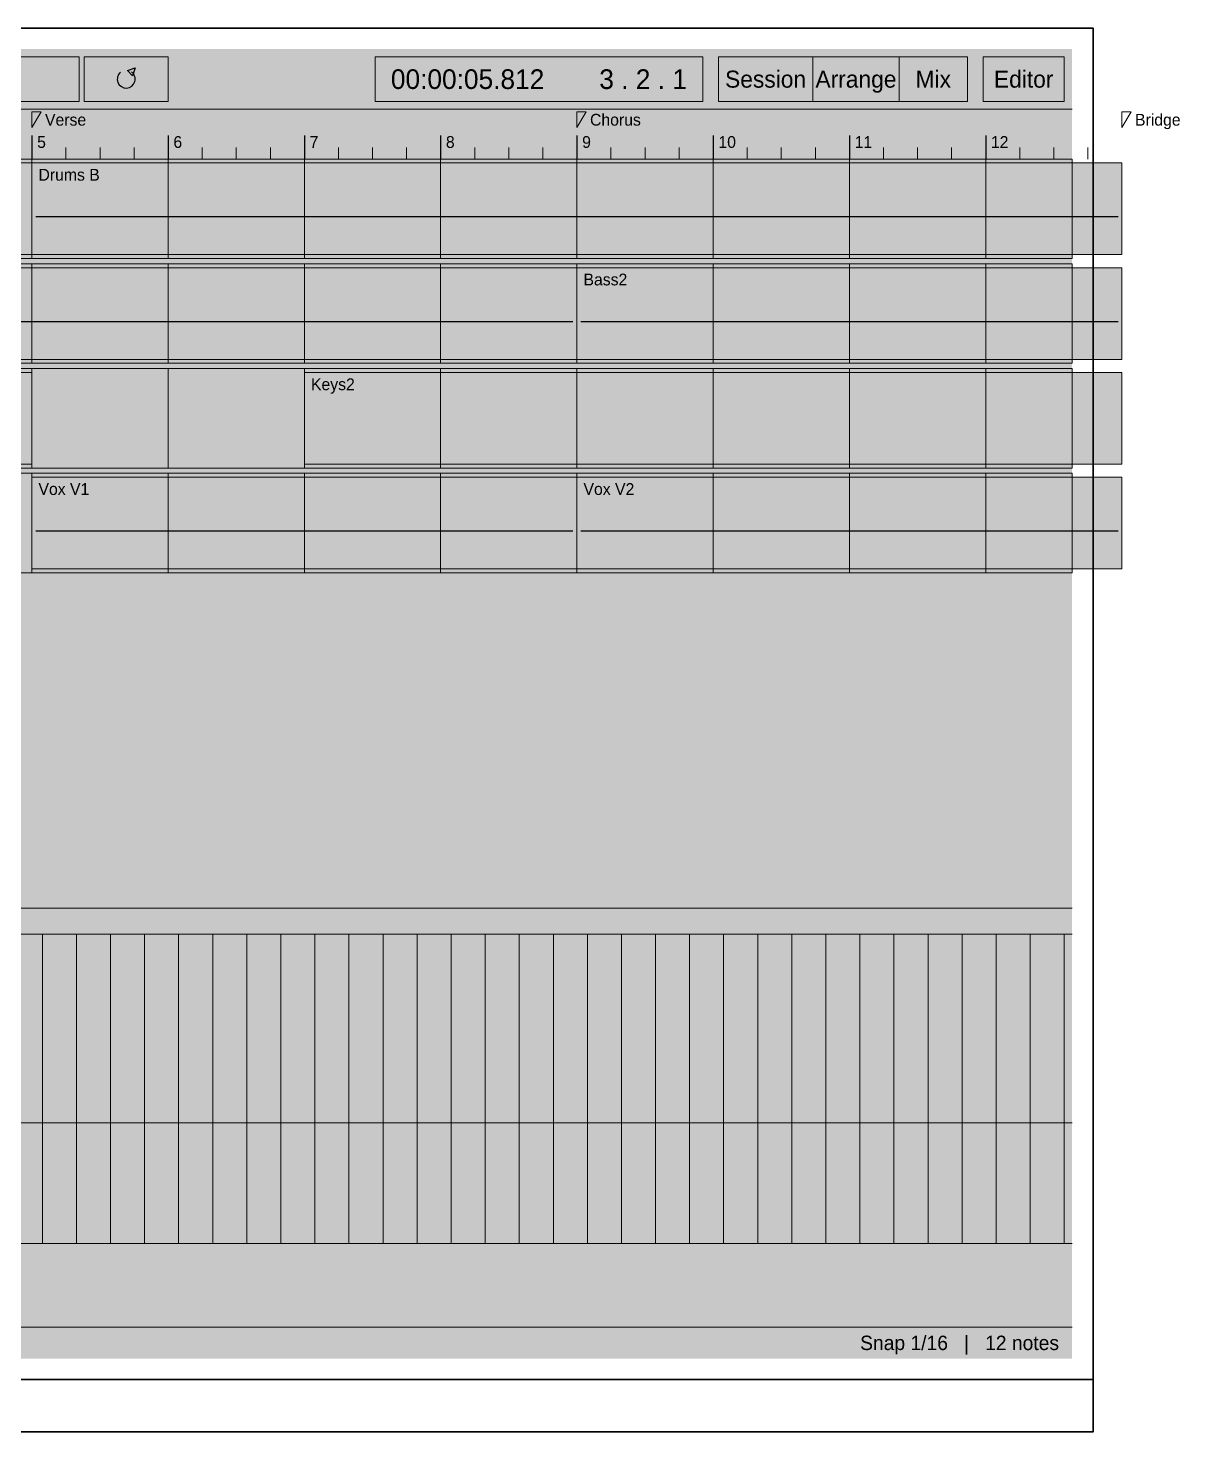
# Model space of a CAD drawing. Extents: x -16 to 1682, y -1056 to 16.
# Drawn here: x 803 to 1682, y -1056 to 16 of the extents above; entities that cross this region are included whole.
import ezdxf
from ezdxf.enums import TextEntityAlignment as Align

# ---------------------------------------------------------------- set-up
doc = ezdxf.new("R2010")
doc.units = 0
for name, color, linetype, lineweight, true_color in [('FORGE-SHEET', 7, 'Continuous', 35, 0x9aa2a8), ('UI-ACCENT', 7, 'Continuous', 18, 0xe0902f), ('UI-CLIP', 7, 'Continuous', 13, 0x2d3135), ('UI-GHOST', 7, 'Continuous', 9, 0x555c62), ('UI-HAIRLINE', 7, 'Continuous', 9, 0x34383c), ('UI-RECORD', 7, 'Continuous', 18, 0xe24b4a)]:
    doc.layers.add(name, color=color, linetype=linetype, lineweight=lineweight, true_color=true_color)
for name, color, linetype, true_color in [('UI-MIDI-NOTE', 7, 'Continuous', 0xe0902f), ('UI-PANEL-BG', 7, 'Continuous', 0x232629), ('UI-RAISED', 7, 'Continuous', 0x2d3135), ('UI-SHELL-BG', 7, 'Continuous', 0x1a1c1e), ('UI-TEXT', 7, 'Continuous', 0xd6d9dc), ('UI-TEXT-SEC', 7, 'Continuous', 0x8a9095), ('UI-WAVEFORM', 7, 'Continuous', 0x707b84)]:
    doc.layers.add(name, color=color, linetype=linetype, true_color=true_color)

msp = doc.modelspace()

# ---------------------------------------------------------------- hatches: boundary and pattern name
at = {"layer": 'UI-ACCENT'}
h = msp.add_hatch(color=256, dxfattribs=at)
h.dxf.hatch_style = 1
h.paths.add_polyline_path([(1402, -6), (1468, -6), (1468, -40), (1402, -40)])
h = msp.add_hatch(color=256, dxfattribs=at)
h.dxf.hatch_style = 1
h.paths.add_polyline_path([(1532, -6), (1594, -6), (1594, -40), (1532, -40)])
at = {"layer": 'UI-CLIP', "true_color": 0x222528}
h = msp.add_hatch(color=7, dxfattribs=at)
h.dxf.hatch_style = 1
h.paths.add_polyline_path([(390, -84), (1600, -84), (1600, -160), (390, -160)])
at = {"layer": 'UI-CLIP', "true_color": 0x79482c}
h = msp.add_hatch(color=7, dxfattribs=at)
h.dxf.hatch_style = 1
h.paths.add_polyline_path([(390, -87), (806, -87), (806, -157), (390, -157)])
h = msp.add_hatch(color=7, dxfattribs=at)
h.dxf.hatch_style = 1
h.paths.add_polyline_path([(806, -87), (1638, -87), (1638, -157), (806, -157)])
at = {"layer": 'UI-CLIP', "true_color": 0x222528}
h = msp.add_hatch(color=7, dxfattribs=at)
h.dxf.hatch_style = 1
h.paths.add_polyline_path([(390, -164), (1600, -164), (1600, -240), (390, -240)])
at = {"layer": 'UI-CLIP', "true_color": 0x366067}
h = msp.add_hatch(color=7, dxfattribs=at)
h.dxf.hatch_style = 1
h.paths.add_polyline_path([(598, -167), (1222, -167), (1222, -237), (598, -237)])
h = msp.add_hatch(color=7, dxfattribs=at)
h.dxf.hatch_style = 1
h.paths.add_polyline_path([(1222, -167), (1638, -167), (1638, -237), (1222, -237)])
at = {"layer": 'UI-CLIP', "true_color": 0x222528}
h = msp.add_hatch(color=7, dxfattribs=at)
h.dxf.hatch_style = 1
h.paths.add_polyline_path([(390, -244), (1600, -244), (1600, -320), (390, -320)])
at = {"layer": 'UI-CLIP', "true_color": 0x6d624c}
h = msp.add_hatch(color=7, dxfattribs=at)
h.dxf.hatch_style = 1
h.paths.add_polyline_path([(390, -247), (806, -247), (806, -317), (390, -317)])
h = msp.add_hatch(color=7, dxfattribs=at)
h.dxf.hatch_style = 1
h.paths.add_polyline_path([(1014, -247), (1638, -247), (1638, -317), (1014, -317)])
at = {"layer": 'UI-CLIP', "true_color": 0x222528}
h = msp.add_hatch(color=7, dxfattribs=at)
h.dxf.hatch_style = 1
h.paths.add_polyline_path([(390, -324), (1600, -324), (1600, -400), (390, -400)])
at = {"layer": 'UI-CLIP', "true_color": 0x48683a}
h = msp.add_hatch(color=7, dxfattribs=at)
h.dxf.hatch_style = 1
h.paths.add_polyline_path([(806, -327), (1222, -327), (1222, -397), (806, -397)])
h = msp.add_hatch(color=7, dxfattribs=at)
h.dxf.hatch_style = 1
h.paths.add_polyline_path([(1222, -327), (1638, -327), (1638, -397), (1222, -397)])
at = {"layer": 'UI-MIDI-NOTE', "true_color": 0xeac68a}
h = msp.add_hatch(color=7, dxfattribs=at)
h.dxf.hatch_style = 1
h.paths.add_polyline_path([(1466.5, -265), (1505.8, -265), (1505.8, -270.9), (1466.5, -270.9)])
h = msp.add_hatch(color=7, dxfattribs=at)
h.dxf.hatch_style = 1
h.paths.add_polyline_path([(1494.5, -265), (1522.6, -265), (1522.6, -270.9), (1494.5, -270.9)])
h = msp.add_hatch(color=7, dxfattribs=at)
h.dxf.hatch_style = 1
h.paths.add_polyline_path([(1017, -278.7), (1033.9, -278.7), (1033.9, -284.6), (1017, -284.6)])
h = msp.add_hatch(color=7, dxfattribs=at)
h.dxf.hatch_style = 1
h.paths.add_polyline_path([(1073.2, -271.9), (1101.3, -271.9), (1101.3, -277.7), (1073.2, -277.7)])
h = msp.add_hatch(color=7, dxfattribs=at)
h.dxf.hatch_style = 1
h.paths.add_polyline_path([(1101.3, -271.9), (1140.6, -271.9), (1140.6, -277.7), (1101.3, -277.7)])
h = msp.add_hatch(color=7, dxfattribs=at)
h.dxf.hatch_style = 1
h.paths.add_polyline_path([(1241.7, -271.9), (1258.6, -271.9), (1258.6, -277.7), (1241.7, -277.7)])
h = msp.add_hatch(color=7, dxfattribs=at)
h.dxf.hatch_style = 1
h.paths.add_polyline_path([(1522.6, -278.7), (1562, -278.7), (1562, -284.6), (1522.6, -284.6)])
h = msp.add_hatch(color=7, dxfattribs=at)
h.dxf.hatch_style = 1
h.paths.add_polyline_path([(1045.1, -285.6), (1084.4, -285.6), (1084.4, -291.4), (1045.1, -291.4)])
h = msp.add_hatch(color=7, dxfattribs=at)
h.dxf.hatch_style = 1
h.paths.add_polyline_path([(1157.5, -285.6), (1196.8, -285.6), (1196.8, -291.4), (1157.5, -291.4)])
h = msp.add_hatch(color=7, dxfattribs=at)
h.dxf.hatch_style = 1
h.paths.add_polyline_path([(1550.7, -285.6), (1567.6, -285.6), (1567.6, -291.4), (1550.7, -291.4)])
h = msp.add_hatch(color=7, dxfattribs=at)
h.dxf.hatch_style = 1
h.paths.add_polyline_path([(1129.4, -292.4), (1168.7, -292.4), (1168.7, -298.3), (1129.4, -298.3)])
h = msp.add_hatch(color=7, dxfattribs=at)
h.dxf.hatch_style = 1
h.paths.add_polyline_path([(1213.6, -299.3), (1241.7, -299.3), (1241.7, -305.1), (1213.6, -305.1)])
h = msp.add_hatch(color=7, dxfattribs=at)
h.dxf.hatch_style = 1
h.paths.add_polyline_path([(1269.8, -292.4), (1309.1, -292.4), (1309.1, -298.3), (1269.8, -298.3)])
h = msp.add_hatch(color=7, dxfattribs=at)
h.dxf.hatch_style = 1
h.paths.add_polyline_path([(1354.1, -299.3), (1382.2, -299.3), (1382.2, -305.1), (1354.1, -305.1)])
h = msp.add_hatch(color=7, dxfattribs=at)
h.dxf.hatch_style = 1
h.paths.add_polyline_path([(1382.2, -299.3), (1399, -299.3), (1399, -305.1), (1382.2, -305.1)])
h = msp.add_hatch(color=7, dxfattribs=at)
h.dxf.hatch_style = 1
h.paths.add_polyline_path([(1410.3, -299.3), (1427.1, -299.3), (1427.1, -305.1), (1410.3, -305.1)])
h = msp.add_hatch(color=7, dxfattribs=at)
h.dxf.hatch_style = 1
h.paths.add_polyline_path([(1438.4, -292.4), (1477.7, -292.4), (1477.7, -298.3), (1438.4, -298.3)])
h = msp.add_hatch(color=7, dxfattribs=at)
h.dxf.hatch_style = 1
h.paths.add_polyline_path([(1578.8, -292.4), (1606.9, -292.4), (1606.9, -298.3), (1578.8, -298.3)])
h = msp.add_hatch(color=7, dxfattribs=at)
h.dxf.hatch_style = 1
h.paths.add_polyline_path([(1606.9, -299.3), (1623.8, -299.3), (1623.8, -305.1), (1606.9, -305.1)])
h = msp.add_hatch(color=7, dxfattribs=at)
h.dxf.hatch_style = 1
h.paths.add_polyline_path([(1185.5, -306.1), (1202.4, -306.1), (1202.4, -312), (1185.5, -312)])
h = msp.add_hatch(color=7, dxfattribs=at)
h.dxf.hatch_style = 1
h.paths.add_polyline_path([(1297.9, -306.1), (1314.8, -306.1), (1314.8, -312), (1297.9, -312)])
h = msp.add_hatch(color=7, dxfattribs=at)
h.dxf.hatch_style = 1
h.paths.add_polyline_path([(1326, -306.1), (1354.1, -306.1), (1354.1, -312), (1326, -312)])
at = {"layer": 'UI-PANEL-BG'}
h = msp.add_hatch(color=256, dxfattribs=at)
h.dxf.hatch_style = 1
h.paths.add_polyline_path([(0, 0), (1600, 0), (1600, -46), (0, -46)])
h = msp.add_hatch(color=256, dxfattribs=at)
h.dxf.hatch_style = 1
h.paths.add_polyline_path([(240, -46), (1600, -46), (1600, -62), (240, -62)])
h = msp.add_hatch(color=256, dxfattribs=at)
h.dxf.hatch_style = 1
h.paths.add_polyline_path([(240, -62), (1600, -62), (1600, -84), (240, -84)])
h = msp.add_hatch(color=256, dxfattribs=at)
h.dxf.hatch_style = 1
h.paths.add_polyline_path([(240, -656), (1600, -656), (1600, -676), (240, -676)])
h = msp.add_hatch(color=256, dxfattribs=at)
h.dxf.hatch_style = 1
h.paths.add_polyline_path([(240, -676), (1600, -676), (1600, -976), (240, -976)])
h = msp.add_hatch(color=256, dxfattribs=at)
h.dxf.hatch_style = 1
h.paths.add_polyline_path([(240, -912), (1600, -912), (1600, -976), (240, -976)])
h = msp.add_hatch(color=256, dxfattribs=at)
h.dxf.hatch_style = 1
h.paths.add_polyline_path([(0, -976), (1600, -976), (1600, -1000), (0, -1000)])
at = {"layer": 'UI-RAISED'}
h = msp.add_hatch(color=256, dxfattribs=at)
h.dxf.hatch_style = 1
h.paths.add_polyline_path([(778, -6), (842, -6), (842, -40), (778, -40)])
h = msp.add_hatch(color=256, dxfattribs=at)
h.dxf.hatch_style = 1
h.paths.add_polyline_path([(846, -6), (910, -6), (910, -40), (846, -40)])
h = msp.add_hatch(color=256, dxfattribs=at)
h.dxf.hatch_style = 1
h.paths.add_polyline_path([(1068, -6), (1318, -6), (1318, -40), (1068, -40)])
h = msp.add_hatch(color=256, dxfattribs=at)
h.dxf.hatch_style = 1
h.paths.add_polyline_path([(1330, -6), (1402, -6), (1402, -40), (1330, -40)])
h = msp.add_hatch(color=256, dxfattribs=at)
h.dxf.hatch_style = 1
h.paths.add_polyline_path([(1468, -6), (1520, -6), (1520, -40), (1468, -40)])
h = msp.add_hatch(color=256, dxfattribs=at)
h.dxf.hatch_style = 1
h.paths.add_polyline_path([(268, -700), (1600, -700), (1600, -712), (268, -712)])
h = msp.add_hatch(color=256, dxfattribs=at)
h.dxf.hatch_style = 1
h.paths.add_polyline_path([(268, -724), (1600, -724), (1600, -736), (268, -736)])
h = msp.add_hatch(color=256, dxfattribs=at)
h.dxf.hatch_style = 1
h.paths.add_polyline_path([(268, -748), (1600, -748), (1600, -760), (268, -760)])
h = msp.add_hatch(color=256, dxfattribs=at)
h.dxf.hatch_style = 1
h.paths.add_polyline_path([(268, -784), (1600, -784), (1600, -796), (268, -796)])
h = msp.add_hatch(color=256, dxfattribs=at)
h.dxf.hatch_style = 1
h.paths.add_polyline_path([(268, -808), (1600, -808), (1600, -820), (268, -820)])
h = msp.add_hatch(color=256, dxfattribs=at)
h.dxf.hatch_style = 1
h.paths.add_polyline_path([(268, -844), (1600, -844), (1600, -856), (268, -856)])
h = msp.add_hatch(color=256, dxfattribs=at)
h.dxf.hatch_style = 1
h.paths.add_polyline_path([(268, -868), (1600, -868), (1600, -880), (268, -880)])
h = msp.add_hatch(color=256, dxfattribs=at)
h.dxf.hatch_style = 1
h.paths.add_polyline_path([(268, -892), (1600, -892), (1600, -904), (268, -904)])
at = {"layer": 'UI-RECORD'}
h = msp.add_hatch(color=256, dxfattribs=at)
h.dxf.hatch_style = 1
edge = h.paths.add_edge_path()
edge.add_arc((810, -23), 6.82, 0, 360)
at = {"layer": 'UI-SHELL-BG'}
h = msp.add_hatch(color=256, dxfattribs=at)
h.dxf.hatch_style = 1
h.paths.add_polyline_path([(240, -46), (1600, -46), (1600, -676), (240, -676)])
at = {"layer": 'UI-WAVEFORM'}
h = msp.add_hatch(color=256, dxfattribs=at)
h.dxf.hatch_style = 1
h.paths.add_polyline_path([(809, -121.6), (812, -117), (815, -116), (818, -114.8), (821, -113.9), (824, -113.3), (827, -113.8), (830, -114), (833, -115.2), (836, -115.1), (839, -115.2), (842, -114.5), (845, -114.8), (848, -114.7), (851.1, -115.4), (854.1, -116.2), (857.1, -115.7), (860.1, -115.6), (863.1, -116.3), (866.1, -117.1), (869.1, -117.1), (872.1, -117.3), (875.1, -117.2), (878.1, -117.4), (881.1, -117.8), (884.1, -118), (887.1, -118.5), (890.1, -119.1), (893.1, -119.5), (896.1, -119.2), (899.1, -119.3), (902.1, -119.8), (905.1, -119.8), (908.1, -120.2), (911.1, -120.7), (914.1, -120.8), (917.1, -121.1), (920.1, -121.3), (923.1, -121.6), (926.1, -121.9), (929.1, -122), (932.1, -121.8), (935.2, -121.5), (938.2, -121.4), (941.2, -121.1), (944.2, -120.8), (947.2, -120.7), (950.2, -120.2), (953.2, -119.8), (956.2, -120), (959.2, -119.6), (962.2, -119.4), (965.2, -119.3), (968.2, -118.8), (971.2, -118), (974.2, -117.9), (977.2, -118.3), (980.2, -117.9), (983.2, -117.2), (986.2, -116.5), (989.2, -116.3), (992.2, -117), (995.2, -115.9), (998.2, -115.8), (1001.2, -116.5), (1004.2, -116.6), (1007.2, -116.7), (1010.2, -115.6), (1013.2, -115.9), (1016.3, -114.7), (1019.3, -115.4), (1022.3, -114.8), (1025.3, -114.6), (1028.3, -115.2), (1031.3, -115.5), (1034.3, -113.7), (1037.3, -112.5), (1040.3, -113.7), (1043.3, -112.9), (1046.3, -111.8), (1049.3, -111.3), (1052.3, -111.1), (1055.3, -112.2), (1058.3, -111.8), (1061.3, -112), (1064.3, -111), (1067.3, -111), (1070.3, -110.6), (1073.3, -110.3), (1076.3, -111.3), (1079.3, -110.9), (1082.3, -112.4), (1085.3, -112.7), (1088.3, -110.9), (1091.3, -111.4), (1094.3, -110.9), (1097.3, -110.9), (1100.4, -111.7), (1103.4, -111.3), (1106.4, -110.1), (1109.4, -111.1), (1112.4, -111.6), (1115.4, -112.3), (1118.4, -112.6), (1121.4, -111), (1124.4, -110.6), (1127.4, -109.7), (1130.4, -110), (1133.4, -109.4), (1136.4, -111.2), (1139.4, -112.2), (1142.4, -112.6), (1145.4, -112.4), (1148.4, -110.7), (1151.4, -112), (1154.4, -112), (1157.4, -113.1), (1160.4, -113.8), (1163.4, -112.8), (1166.4, -112.3), (1169.4, -112.3), (1172.4, -111.4), (1175.4, -111.1), (1178.4, -110.9), (1181.5, -111.7), (1184.5, -112.9), (1187.5, -113.9), (1190.5, -113.1), (1193.5, -114.1), (1196.5, -114.9), (1199.5, -114), (1202.5, -114.8), (1205.5, -114.3), (1208.5, -115), (1211.5, -115), (1214.5, -115.8), (1217.5, -115.7), (1220.5, -115.8), (1223.5, -116.1), (1226.5, -116.5), (1229.5, -116.1), (1232.5, -115.9), (1235.5, -116.6), (1238.5, -117.3), (1241.5, -117.4), (1244.5, -117), (1247.5, -117.5), (1250.5, -117.4), (1253.5, -118.1), (1256.5, -117.9), (1259.5, -118.5), (1262.5, -118.8), (1265.6, -118.7), (1268.6, -119), (1271.6, -119.1), (1274.6, -119.6), (1277.6, -119.7), (1280.6, -120.1), (1283.6, -120.3), (1286.6, -120.6), (1289.6, -120.7), (1292.6, -121), (1295.6, -121.3), (1298.6, -121.6), (1301.6, -121.9), (1304.6, -121.9), (1307.6, -121.8), (1310.6, -121.6), (1313.6, -121.5), (1316.6, -121), (1319.6, -120.8), (1322.6, -120.4), (1325.6, -120.2), (1328.6, -120.3), (1331.6, -120.2), (1334.6, -119.4), (1337.6, -119), (1340.6, -118.5), (1343.6, -118.1), (1346.7, -118.4), (1349.7, -117.7), (1352.7, -117.6), (1355.7, -117.2), (1358.7, -117.2), (1361.7, -117.4), (1364.7, -117.1), (1367.7, -116.8), (1370.7, -116.8), (1373.7, -116.7), (1376.7, -116.3), (1379.7, -116.3), (1382.7, -116.5), (1385.7, -115.2), (1388.7, -115.3), (1391.7, -115.3), (1394.7, -114.3), (1397.7, -113.9), (1400.7, -114.1), (1403.7, -114.4), (1406.7, -113.5), (1409.7, -114.1), (1412.7, -113.8), (1415.7, -113.8), (1418.7, -112.3), (1421.7, -113.2), (1424.7, -112.8), (1427.7, -112.7), (1430.8, -113.7), (1433.8, -113.8), (1436.8, -112.1), (1439.8, -111.4), (1442.8, -112.4), (1445.8, -113), (1448.8, -111.3), (1451.8, -111.3), (1454.8, -110.9), (1457.8, -110.2), (1460.8, -111.5), (1463.8, -111.5), (1466.8, -110.3), (1469.8, -111.7), (1472.8, -112.2), (1475.8, -110.7), (1478.8, -110), (1481.8, -110.6), (1484.8, -111.9), (1487.8, -110.6), (1490.8, -111.5), (1493.8, -110.6), (1496.8, -111.6), (1499.8, -112.4), (1502.8, -111.3), (1505.8, -111.6), (1508.8, -111.8), (1511.9, -111.8), (1514.9, -111.7), (1517.9, -111.7), (1520.9, -111.2), (1523.9, -112.5), (1526.9, -111.7), (1529.9, -111.8), (1532.9, -111), (1535.9, -112.1), (1538.9, -111.7), (1541.9, -112.7), (1544.9, -112), (1547.9, -111.8), (1550.9, -112.1), (1553.9, -112.5), (1556.9, -111.7), (1559.9, -112.7), (1562.9, -113.9), (1565.9, -114), (1568.9, -114.8), (1571.9, -113.4), (1574.9, -113), (1577.9, -114.2), (1580.9, -114), (1583.9, -114.8), (1586.9, -114.1), (1589.9, -114.6), (1592.9, -115.6), (1596, -115.2), (1599, -116.1), (1602, -115.3), (1605, -114.9), (1608, -115.4), (1611, -116.3), (1614, -116.1), (1617, -117.1), (1620, -117.6), (1623, -117.8), (1626, -118.2), (1629, -117.6), (1632, -117.7), (1635, -117.8), (1635, -138.2), (1632, -138.3), (1629, -138.4), (1626, -137.8), (1623, -138.2), (1620, -138.4), (1617, -138.9), (1614, -139.9), (1611, -139.7), (1608, -140.6), (1605, -141.1), (1602, -140.7), (1599, -139.9), (1596, -140.8), (1592.9, -140.4), (1589.9, -141.4), (1586.9, -141.9), (1583.9, -141.2), (1580.9, -142), (1577.9, -141.8), (1574.9, -143), (1571.9, -142.6), (1568.9, -141.2), (1565.9, -142), (1562.9, -142.1), (1559.9, -143.3), (1556.9, -144.3), (1553.9, -143.5), (1550.9, -143.9), (1547.9, -144.2), (1544.9, -144), (1541.9, -143.3), (1538.9, -144.3), (1535.9, -143.9), (1532.9, -145), (1529.9, -144.2), (1526.9, -144.3), (1523.9, -143.5), (1520.9, -144.8), (1517.9, -144.3), (1514.9, -144.3), (1511.9, -144.2), (1508.8, -144.2), (1505.8, -144.4), (1502.8, -144.7), (1499.8, -143.6), (1496.8, -144.4), (1493.8, -145.4), (1490.8, -144.5), (1487.8, -145.4), (1484.8, -144.1), (1481.8, -145.4), (1478.8, -146), (1475.8, -145.3), (1472.8, -143.8), (1469.8, -144.3), (1466.8, -145.7), (1463.8, -144.5), (1460.8, -144.5), (1457.8, -145.8), (1454.8, -145.1), (1451.8, -144.7), (1448.8, -144.7), (1445.8, -143), (1442.8, -143.6), (1439.8, -144.6), (1436.8, -143.9), (1433.8, -142.2), (1430.8, -142.3), (1427.7, -143.3), (1424.7, -143.2), (1421.7, -142.8), (1418.7, -143.7), (1415.7, -142.2), (1412.7, -142.2), (1409.7, -141.9), (1406.7, -142.5), (1403.7, -141.6), (1400.7, -141.9), (1397.7, -142.1), (1394.7, -141.7), (1391.7, -140.7), (1388.7, -140.7), (1385.7, -140.8), (1382.7, -139.5), (1379.7, -139.7), (1376.7, -139.7), (1373.7, -139.3), (1370.7, -139.2), (1367.7, -139.2), (1364.7, -138.9), (1361.7, -138.6), (1358.7, -138.8), (1355.7, -138.8), (1352.7, -138.4), (1349.7, -138.3), (1346.7, -137.6), (1343.6, -137.9), (1340.6, -137.5), (1337.6, -137), (1334.6, -136.6), (1331.6, -135.8), (1328.6, -135.7), (1325.6, -135.8), (1322.6, -135.6), (1319.6, -135.2), (1316.6, -135), (1313.6, -134.5), (1310.6, -134.4), (1307.6, -134.2), (1304.6, -134.1), (1301.6, -134.1), (1298.6, -134.4), (1295.6, -134.7), (1292.6, -135), (1289.6, -135.3), (1286.6, -135.4), (1283.6, -135.7), (1280.6, -135.9), (1277.6, -136.3), (1274.6, -136.4), (1271.6, -136.9), (1268.6, -137), (1265.6, -137.3), (1262.5, -137.2), (1259.5, -137.5), (1256.5, -138.1), (1253.5, -137.9), (1250.5, -138.6), (1247.5, -138.5), (1244.5, -139), (1241.5, -138.6), (1238.5, -138.7), (1235.5, -139.4), (1232.5, -140.1), (1229.5, -139.9), (1226.5, -139.5), (1223.5, -139.9), (1220.5, -140.2), (1217.5, -140.3), (1214.5, -140.2), (1211.5, -141), (1208.5, -141), (1205.5, -141.7), (1202.5, -141.2), (1199.5, -142), (1196.5, -141.1), (1193.5, -141.9), (1190.5, -142.9), (1187.5, -142.1), (1184.5, -143.1), (1181.5, -144.3), (1178.4, -145.1), (1175.4, -144.9), (1172.4, -144.6), (1169.4, -143.7), (1166.4, -143.7), (1163.4, -143.2), (1160.4, -142.2), (1157.4, -142.9), (1154.4, -144), (1151.4, -144), (1148.4, -145.3), (1145.4, -143.6), (1142.4, -143.4), (1139.4, -143.8), (1136.4, -144.8), (1133.4, -146.6), (1130.4, -146), (1127.4, -146.3), (1124.4, -145.4), (1121.4, -145), (1118.4, -143.4), (1115.4, -143.7), (1112.4, -144.4), (1109.4, -144.9), (1106.4, -145.9), (1103.4, -144.7), (1100.4, -144.3), (1097.3, -145.1), (1094.3, -145.1), (1091.3, -144.6), (1088.3, -145.1), (1085.3, -143.3), (1082.3, -143.6), (1079.3, -145.1), (1076.3, -144.7), (1073.3, -145.7), (1070.3, -145.4), (1067.3, -145), (1064.3, -145), (1061.3, -144), (1058.3, -144.2), (1055.3, -143.8), (1052.3, -144.9), (1049.3, -144.7), (1046.3, -144.2), (1043.3, -143.1), (1040.3, -142.3), (1037.3, -143.5), (1034.3, -142.3), (1031.3, -140.5), (1028.3, -140.8), (1025.3, -141.4), (1022.3, -141.2), (1019.3, -140.6), (1016.3, -141.3), (1013.2, -140.1), (1010.2, -140.4), (1007.2, -139.3), (1004.2, -139.4), (1001.2, -139.5), (998.2, -140.2), (995.2, -140.1), (992.2, -139), (989.2, -139.7), (986.2, -139.5), (983.2, -138.8), (980.2, -138.1), (977.2, -137.7), (974.2, -138.1), (971.2, -138), (968.2, -137.2), (965.2, -136.7), (962.2, -136.6), (959.2, -136.4), (956.2, -136), (953.2, -136.2), (950.2, -135.8), (947.2, -135.3), (944.2, -135.2), (941.2, -134.9), (938.2, -134.6), (935.2, -134.5), (932.1, -134.2), (929.1, -134), (926.1, -134.1), (923.1, -134.4), (920.1, -134.7), (917.1, -134.9), (914.1, -135.2), (911.1, -135.3), (908.1, -135.8), (905.1, -136.2), (902.1, -136.2), (899.1, -136.7), (896.1, -136.8), (893.1, -136.5), (890.1, -136.9), (887.1, -137.5), (884.1, -138), (881.1, -138.2), (878.1, -138.6), (875.1, -138.8), (872.1, -138.7), (869.1, -138.9), (866.1, -138.9), (863.1, -139.7), (860.1, -140.4), (857.1, -140.3), (854.1, -139.8), (851.1, -140.6), (848, -141.3), (845, -141.2), (842, -141.5), (839, -140.8), (836, -140.9), (833, -140.8), (830, -142), (827, -142.2), (824, -142.7), (821, -142.1), (818, -141.2), (815, -140), (812, -139), (809, -134.4)])
h = msp.add_hatch(color=256, dxfattribs=at)
h.dxf.hatch_style = 1
h.paths.add_polyline_path([(601, -199.5), (604, -195.1), (607, -192.3), (610, -193), (613, -193.7), (616, -192.2), (619, -192.8), (622, -193.1), (625, -192.3), (628, -193.4), (631, -192.5), (634, -193), (637, -194.3), (640, -193.3), (643, -193.7), (646, -194.9), (649, -194.2), (652, -194.2), (655, -194.4), (658, -194.8), (661, -194.6), (664, -196.2), (667, -195.7), (670, -196.1), (673, -197), (676, -197.2), (679, -197.7), (682, -197.8), (685, -198.1), (688, -198.5), (691, -199.2), (694, -199.5), (697, -199.9), (700, -200), (703, -200.2), (706, -200.6), (709, -201.1), (712, -201.5), (715, -201.9), (718, -201.9), (721, -201.6), (724, -201.5), (727, -200.9), (730, -200.9), (733, -200.3), (736, -200.1), (739, -199.6), (742, -199.4), (745, -199.2), (748, -198.8), (751, -198), (754, -198), (757, -197.8), (760, -197), (763, -197.2), (766, -197), (769, -196.4), (772, -196), (775, -196.3), (778, -195.2), (781, -195), (784, -195.6), (787, -195.3), (790, -195.6), (793, -195), (796, -195.1), (799, -194.8), (802, -193.8), (805, -192.9), (808, -193.3), (811, -193), (814, -192.7), (817, -192.2), (820, -191.1), (823, -192.2), (826, -191.3), (829, -191.4), (832, -190.4), (835, -190.5), (838, -192.3), (841, -193), (844, -191.3), (847, -191.9), (850, -191.2), (853, -192.3), (856, -191.6), (859, -191.7), (862, -191.6), (865, -192.8), (868, -191), (871, -190.2), (874, -190.2), (877, -190.5), (880, -191.8), (883, -192.6), (886, -191.3), (889, -192.1), (892, -192.4), (895, -191.4), (898, -192.3), (901, -191.3), (904, -192.8), (907, -192.1), (910, -193.1), (913, -194.1), (916, -193.9), (919, -193.2), (922, -194.5), (925, -194.3), (928, -193.8), (931, -195.2), (934, -195.2), (937, -195.7), (940, -195.8), (943, -195.4), (946, -196), (949, -196.6), (952, -197.2), (955, -196.9), (958, -197.7), (961, -197.7), (964, -197.6), (967, -198), (970, -198.2), (973, -199.1), (976, -199.4), (979, -199.7), (982, -200.3), (985, -200.6), (988, -201), (991, -201.4), (994, -201.7), (997, -201.9), (1000, -201.8), (1003, -201.6), (1006, -201.3), (1009, -200.9), (1012, -200.8), (1015, -200.1), (1018, -199.5), (1021, -199.3), (1024, -199), (1027, -198.4), (1030, -198.2), (1033, -198.3), (1036, -197.4), (1039, -197.6), (1042, -197.1), (1045, -196.7), (1048, -196.1), (1051, -196.2), (1054, -195.6), (1057, -196), (1060, -195.1), (1063, -195.6), (1066, -195.3), (1069, -194.7), (1072, -193.9), (1075, -192.9), (1078, -192.2), (1081, -192.8), (1084, -193.9), (1087, -193.2), (1090, -192.7), (1093, -192), (1096, -193.3), (1099, -192), (1102, -192.9), (1105, -191.6), (1108, -190.4), (1111, -190.9), (1114, -191.4), (1117, -191), (1120, -192.2), (1123, -191.3), (1126, -190.3), (1129, -189.6), (1132, -189.9), (1135, -189.9), (1138, -189.3), (1141, -190.6), (1144, -191.4), (1147, -190), (1150, -191.9), (1153, -192), (1156, -191.1), (1159, -190.2), (1162, -190.1), (1165, -191.8), (1168, -191.1), (1171, -192.3), (1174, -192.1), (1177, -192), (1180, -191.1), (1183, -192.5), (1186, -193.1), (1189, -193.5), (1192, -193.9), (1195, -194.4), (1198, -194.3), (1201, -194.6), (1204, -194.9), (1207, -194), (1210, -195.1), (1213, -195.1), (1216, -196), (1219, -196.6), (1219, -219.4), (1216, -220), (1213, -220.9), (1210, -220.9), (1207, -222), (1204, -221.1), (1201, -221.4), (1198, -221.7), (1195, -221.6), (1192, -222.1), (1189, -222.5), (1186, -222.9), (1183, -223.5), (1180, -224.9), (1177, -224), (1174, -223.9), (1171, -223.7), (1168, -224.9), (1165, -224.2), (1162, -225.9), (1159, -225.8), (1156, -224.9), (1153, -224), (1150, -224.1), (1147, -226), (1144, -224.6), (1141, -225.4), (1138, -226.7), (1135, -226.1), (1132, -226.1), (1129, -226.4), (1126, -225.7), (1123, -224.7), (1120, -223.8), (1117, -225), (1114, -224.6), (1111, -225.1), (1108, -225.6), (1105, -224.4), (1102, -223.1), (1099, -224), (1096, -222.7), (1093, -224), (1090, -223.3), (1087, -222.8), (1084, -222.1), (1081, -223.2), (1078, -223.8), (1075, -223.1), (1072, -222.1), (1069, -221.3), (1066, -220.7), (1063, -220.4), (1060, -220.9), (1057, -220), (1054, -220.4), (1051, -219.8), (1048, -219.9), (1045, -219.3), (1042, -218.9), (1039, -218.4), (1036, -218.6), (1033, -217.7), (1030, -217.8), (1027, -217.6), (1024, -217), (1021, -216.7), (1018, -216.5), (1015, -215.9), (1012, -215.2), (1009, -215.1), (1006, -214.7), (1003, -214.4), (1000, -214.2), (997, -214.1), (994, -214.3), (991, -214.6), (988, -215), (985, -215.4), (982, -215.7), (979, -216.3), (976, -216.6), (973, -216.9), (970, -217.8), (967, -218), (964, -218.4), (961, -218.3), (958, -218.3), (955, -219.1), (952, -218.8), (949, -219.4), (946, -220), (943, -220.6), (940, -220.2), (937, -220.3), (934, -220.8), (931, -220.8), (928, -222.2), (925, -221.7), (922, -221.5), (919, -222.8), (916, -222.1), (913, -221.9), (910, -222.9), (907, -223.9), (904, -223.2), (901, -224.7), (898, -223.7), (895, -224.6), (892, -223.6), (889, -223.9), (886, -224.7), (883, -223.4), (880, -224.2), (877, -225.5), (874, -225.8), (871, -225.8), (868, -225), (865, -223.2), (862, -224.4), (859, -224.3), (856, -224.4), (853, -223.7), (850, -224.8), (847, -224.1), (844, -224.7), (841, -223), (838, -223.7), (835, -225.5), (832, -225.6), (829, -224.6), (826, -224.7), (823, -223.8), (820, -224.9), (817, -223.8), (814, -223.3), (811, -223), (808, -222.7), (805, -223.1), (802, -222.2), (799, -221.2), (796, -220.9), (793, -221), (790, -220.4), (787, -220.7), (784, -220.4), (781, -221), (778, -220.8), (775, -219.7), (772, -220), (769, -219.6), (766, -219), (763, -218.8), (760, -219), (757, -218.2), (754, -218), (751, -218), (748, -217.2), (745, -216.8), (742, -216.6), (739, -216.4), (736, -215.9), (733, -215.7), (730, -215.1), (727, -215.1), (724, -214.5), (721, -214.4), (718, -214.1), (715, -214.1), (712, -214.5), (709, -214.9), (706, -215.4), (703, -215.8), (700, -216), (697, -216.1), (694, -216.5), (691, -216.8), (688, -217.5), (685, -217.9), (682, -218.2), (679, -218.3), (676, -218.8), (673, -219), (670, -219.9), (667, -220.3), (664, -219.8), (661, -221.4), (658, -221.2), (655, -221.6), (652, -221.8), (649, -221.8), (646, -221.1), (643, -222.3), (640, -222.7), (637, -221.7), (634, -223), (631, -223.5), (628, -222.6), (625, -223.7), (622, -222.9), (619, -223.2), (616, -223.8), (613, -222.3), (610, -223), (607, -223.7), (604, -220.9), (601, -216.5)])
h = msp.add_hatch(color=256, dxfattribs=at)
h.dxf.hatch_style = 1
h.paths.add_polyline_path([(1225, -201.4), (1228, -196.3), (1231, -193.1), (1234, -192.8), (1237.1, -191.2), (1240.1, -191.6), (1243.1, -191.2), (1246.1, -190.2), (1249.1, -191.6), (1252.1, -192.7), (1255.1, -192.8), (1258.2, -193.3), (1261.2, -192.4), (1264.2, -192.9), (1267.2, -193.2), (1270.2, -192.9), (1273.2, -192.5), (1276.2, -191.1), (1279.3, -192.8), (1282.3, -192.1), (1285.3, -191.3), (1288.3, -191.4), (1291.3, -193), (1294.3, -193.9), (1297.4, -194.1), (1300.4, -195), (1303.4, -193.8), (1306.4, -193.8), (1309.4, -194), (1312.4, -194.6), (1315.4, -194.6), (1318.5, -195.7), (1321.5, -197), (1324.5, -197.4), (1327.5, -197.8), (1330.5, -197.9), (1333.5, -198.9), (1336.5, -199.1), (1339.6, -199.7), (1342.6, -200.4), (1345.6, -200.9), (1348.6, -201.4), (1351.6, -201.7), (1354.6, -201.5), (1357.6, -201.2), (1360.7, -200.9), (1363.7, -200.6), (1366.7, -199.7), (1369.7, -199.1), (1372.7, -199), (1375.7, -198.7), (1378.8, -197.9), (1381.8, -197), (1384.8, -195.9), (1387.8, -196), (1390.8, -195.6), (1393.8, -194.9), (1396.8, -195.5), (1399.9, -193.9), (1402.9, -194), (1405.9, -192.6), (1408.9, -192), (1411.9, -191.6), (1414.9, -192.9), (1417.9, -192.7), (1421, -192.4), (1424, -192.6), (1427, -192.2), (1430, -192.4), (1433, -191.6), (1436, -190.9), (1439, -190.6), (1442.1, -190), (1445.1, -189.8), (1448.1, -190.9), (1451.1, -190.7), (1454.1, -190.3), (1457.1, -192), (1460.1, -191.4), (1463.2, -191.7), (1466.2, -192.8), (1469.2, -193), (1472.2, -192.1), (1475.2, -192), (1478.2, -192.4), (1481.2, -192), (1484.3, -192.6), (1487.3, -194.3), (1490.3, -194.1), (1493.3, -194.5), (1496.3, -194.4), (1499.3, -194.9), (1502.4, -195.1), (1505.4, -196.5), (1508.4, -196.6), (1511.4, -197.4), (1514.4, -198.2), (1517.4, -198.2), (1520.4, -198.5), (1523.5, -198.9), (1526.5, -199.7), (1529.5, -200.1), (1532.5, -200.8), (1535.5, -201.4), (1538.5, -201.6), (1541.5, -201.4), (1544.6, -201.3), (1547.6, -200.7), (1550.6, -200.1), (1553.6, -199.5), (1556.6, -199.2), (1559.6, -198.2), (1562.6, -198.2), (1565.7, -197.2), (1568.7, -197.3), (1571.7, -197.4), (1574.7, -197.2), (1577.7, -195.5), (1580.7, -196), (1583.8, -195.6), (1586.8, -194.3), (1589.8, -194.4), (1592.8, -192.9), (1595.8, -192.2), (1598.8, -192.5), (1601.8, -192), (1604.9, -191.3), (1607.9, -191.1), (1610.9, -190.3), (1613.9, -191.5), (1616.9, -191.3), (1619.9, -192), (1622.9, -193), (1626, -191.4), (1629, -191.8), (1632, -192.9), (1635, -191.9), (1635, -224.1), (1632, -223.1), (1629, -224.2), (1626, -224.6), (1622.9, -223), (1619.9, -224), (1616.9, -224.7), (1613.9, -224.5), (1610.9, -225.7), (1607.9, -224.9), (1604.9, -224.7), (1601.8, -224), (1598.8, -223.5), (1595.8, -223.8), (1592.8, -223.1), (1589.8, -221.6), (1586.8, -221.7), (1583.8, -220.4), (1580.7, -220), (1577.7, -220.5), (1574.7, -218.8), (1571.7, -218.6), (1568.7, -218.7), (1565.7, -218.8), (1562.6, -217.8), (1559.6, -217.8), (1556.6, -216.8), (1553.6, -216.5), (1550.6, -215.9), (1547.6, -215.3), (1544.6, -214.7), (1541.5, -214.6), (1538.5, -214.4), (1535.5, -214.6), (1532.5, -215.2), (1529.5, -215.9), (1526.5, -216.3), (1523.5, -217.1), (1520.4, -217.5), (1517.4, -217.8), (1514.4, -217.8), (1511.4, -218.6), (1508.4, -219.4), (1505.4, -219.5), (1502.4, -220.9), (1499.3, -221.1), (1496.3, -221.6), (1493.3, -221.5), (1490.3, -221.9), (1487.3, -221.7), (1484.3, -223.4), (1481.2, -224), (1478.2, -223.6), (1475.2, -224), (1472.2, -223.9), (1469.2, -223), (1466.2, -223.2), (1463.2, -224.3), (1460.1, -224.6), (1457.1, -224), (1454.1, -225.7), (1451.1, -225.3), (1448.1, -225.1), (1445.1, -226.2), (1442.1, -226), (1439, -225.4), (1436, -225.1), (1433, -224.4), (1430, -223.6), (1427, -223.8), (1424, -223.4), (1421, -223.6), (1417.9, -223.3), (1414.9, -223.1), (1411.9, -224.4), (1408.9, -224), (1405.9, -223.4), (1402.9, -222), (1399.9, -222.1), (1396.8, -220.5), (1393.8, -221.1), (1390.8, -220.4), (1387.8, -220), (1384.8, -220.1), (1381.8, -219), (1378.8, -218.1), (1375.7, -217.3), (1372.7, -217), (1369.7, -216.9), (1366.7, -216.3), (1363.7, -215.4), (1360.7, -215.1), (1357.6, -214.8), (1354.6, -214.5), (1351.6, -214.3), (1348.6, -214.6), (1345.6, -215.1), (1342.6, -215.6), (1339.6, -216.3), (1336.5, -216.9), (1333.5, -217.1), (1330.5, -218.1), (1327.5, -218.2), (1324.5, -218.6), (1321.5, -219), (1318.5, -220.3), (1315.4, -221.4), (1312.4, -221.4), (1309.4, -222), (1306.4, -222.2), (1303.4, -222.2), (1300.4, -221), (1297.4, -221.9), (1294.3, -222.1), (1291.3, -223), (1288.3, -224.6), (1285.3, -224.7), (1282.3, -223.9), (1279.3, -223.2), (1276.2, -224.9), (1273.2, -223.5), (1270.2, -223.1), (1267.2, -222.8), (1264.2, -223.1), (1261.2, -223.6), (1258.2, -222.7), (1255.1, -223.2), (1252.1, -223.3), (1249.1, -224.4), (1246.1, -225.8), (1243.1, -224.8), (1240.1, -224.4), (1237.1, -224.8), (1234, -223.2), (1231, -222.9), (1228, -219.7), (1225, -214.6)])
h = msp.add_hatch(color=256, dxfattribs=at)
h.dxf.hatch_style = 1
h.paths.add_polyline_path([(809, -360.6), (812, -356.3), (815, -354.7), (818, -353.3), (821.1, -352.1), (824.1, -351.2), (827.1, -351.9), (830.1, -352), (833.1, -352.5), (836.1, -351.1), (839.1, -351.9), (842.2, -350.8), (845.2, -352.4), (848.2, -353.5), (851.2, -353.1), (854.2, -353), (857.2, -352.3), (860.2, -351.9), (863.3, -352.6), (866.3, -353.6), (869.3, -353.4), (872.3, -354.1), (875.3, -355), (878.3, -355.5), (881.4, -356.5), (884.4, -356.1), (887.4, -357), (890.4, -357.5), (893.4, -357.5), (896.4, -357.8), (899.4, -358.2), (902.5, -358.7), (905.5, -359.1), (908.5, -359.6), (911.5, -360.1), (914.5, -360.9), (917.5, -361.5), (920.5, -361.7), (923.6, -361.5), (926.6, -361.2), (929.6, -360.5), (932.6, -359.9), (935.6, -359.7), (938.6, -358.9), (941.6, -358.2), (944.7, -358.3), (947.7, -357.3), (950.7, -356.5), (953.7, -356.3), (956.7, -355.2), (959.7, -355.9), (962.8, -356.2), (965.8, -354.8), (968.8, -354), (971.8, -354.9), (974.8, -353.8), (977.8, -353.2), (980.8, -353.2), (983.9, -353.7), (986.9, -352.1), (989.9, -351), (992.9, -351.2), (995.9, -352.2), (998.9, -351.7), (1001.9, -351.1), (1005, -351.2), (1008, -350.4), (1011, -351.5), (1014, -350.3), (1017, -350.2), (1020, -351.8), (1023, -352.7), (1026.1, -351.4), (1029.1, -352), (1032.1, -350.9), (1035.1, -350.4), (1038.1, -351.9), (1041.1, -351.7), (1044.1, -352.9), (1047.2, -353), (1050.2, -353.9), (1053.2, -353.3), (1056.2, -354.5), (1059.2, -353.7), (1062.2, -354.6), (1065.2, -355.4), (1068.3, -356.4), (1071.3, -356.8), (1074.3, -357.4), (1077.3, -357.7), (1080.3, -357.3), (1083.3, -357.7), (1086.4, -358.6), (1089.4, -359.3), (1092.4, -359.7), (1095.4, -360), (1098.4, -360.5), (1101.4, -361.1), (1104.4, -361.7), (1107.5, -361.7), (1110.5, -361.5), (1113.5, -361.1), (1116.5, -360.4), (1119.5, -360), (1122.5, -359.6), (1125.5, -359), (1128.6, -358.1), (1131.6, -358.1), (1134.6, -358), (1137.6, -357.2), (1140.6, -356.8), (1143.6, -356.8), (1146.6, -356.4), (1149.7, -354.8), (1152.7, -355.1), (1155.7, -354.8), (1158.7, -353.2), (1161.7, -353.5), (1164.7, -352.1), (1167.8, -351.6), (1170.8, -352), (1173.8, -352.1), (1176.8, -353.3), (1179.8, -352.8), (1182.8, -352.1), (1185.8, -350.5), (1188.9, -352), (1191.9, -350.8), (1194.9, -349.7), (1197.9, -349.4), (1200.9, -350.3), (1203.9, -350.3), (1206.9, -351.2), (1210, -352.6), (1213, -352.3), (1216, -351.4), (1219, -352.7), (1219, -383.3), (1216, -384.6), (1213, -383.7), (1210, -383.4), (1206.9, -384.8), (1203.9, -385.7), (1200.9, -385.7), (1197.9, -386.6), (1194.9, -386.3), (1191.9, -385.2), (1188.9, -384), (1185.8, -385.5), (1182.8, -383.9), (1179.8, -383.2), (1176.8, -382.7), (1173.8, -383.9), (1170.8, -384), (1167.8, -384.4), (1164.7, -383.9), (1161.7, -382.5), (1158.7, -382.8), (1155.7, -381.2), (1152.7, -380.9), (1149.7, -381.2), (1146.6, -379.6), (1143.6, -379.2), (1140.6, -379.2), (1137.6, -378.8), (1134.6, -378), (1131.6, -377.9), (1128.6, -377.9), (1125.5, -377), (1122.5, -376.4), (1119.5, -376), (1116.5, -375.6), (1113.5, -374.9), (1110.5, -374.5), (1107.5, -374.3), (1104.4, -374.3), (1101.4, -374.9), (1098.4, -375.5), (1095.4, -376), (1092.4, -376.3), (1089.4, -376.7), (1086.4, -377.4), (1083.3, -378.3), (1080.3, -378.7), (1077.3, -378.3), (1074.3, -378.6), (1071.3, -379.2), (1068.3, -379.6), (1065.2, -380.6), (1062.2, -381.4), (1059.2, -382.3), (1056.2, -381.5), (1053.2, -382.7), (1050.2, -382.1), (1047.2, -383), (1044.1, -383.1), (1041.1, -384.3), (1038.1, -384.1), (1035.1, -385.6), (1032.1, -385.1), (1029.1, -384), (1026.1, -384.6), (1023, -383.3), (1020, -384.2), (1017, -385.8), (1014, -385.7), (1011, -384.5), (1008, -385.6), (1005, -384.8), (1001.9, -384.9), (998.9, -384.3), (995.9, -383.8), (992.9, -384.8), (989.9, -385), (986.9, -383.9), (983.9, -382.3), (980.8, -382.8), (977.8, -382.8), (974.8, -382.2), (971.8, -381.1), (968.8, -382), (965.8, -381.2), (962.8, -379.8), (959.7, -380.1), (956.7, -380.8), (953.7, -379.7), (950.7, -379.5), (947.7, -378.7), (944.7, -377.7), (941.6, -377.8), (938.6, -377.1), (935.6, -376.3), (932.6, -376.1), (929.6, -375.5), (926.6, -374.8), (923.6, -374.5), (920.5, -374.3), (917.5, -374.5), (914.5, -375.1), (911.5, -375.9), (908.5, -376.4), (905.5, -376.9), (902.5, -377.3), (899.4, -377.8), (896.4, -378.2), (893.4, -378.5), (890.4, -378.5), (887.4, -379), (884.4, -379.9), (881.4, -379.5), (878.3, -380.5), (875.3, -381), (872.3, -381.9), (869.3, -382.6), (866.3, -382.4), (863.3, -383.4), (860.2, -384.1), (857.2, -383.7), (854.2, -383), (851.2, -382.9), (848.2, -382.5), (845.2, -383.6), (842.2, -385.2), (839.1, -384.1), (836.1, -384.9), (833.1, -383.5), (830.1, -384), (827.1, -384.1), (824.1, -384.8), (821.1, -383.9), (818, -382.7), (815, -381.3), (812, -379.7), (809, -375.4)])
h = msp.add_hatch(color=256, dxfattribs=at)
h.dxf.hatch_style = 1
h.paths.add_polyline_path([(1225, -361.4), (1228, -356.3), (1231, -353.1), (1234, -352.8), (1237.1, -351.2), (1240.1, -351.6), (1243.1, -351.2), (1246.1, -350.2), (1249.1, -351.6), (1252.1, -352.7), (1255.1, -352.8), (1258.2, -353.3), (1261.2, -352.4), (1264.2, -352.9), (1267.2, -353.2), (1270.2, -352.9), (1273.2, -352.5), (1276.2, -351.1), (1279.3, -352.8), (1282.3, -352.1), (1285.3, -351.3), (1288.3, -351.4), (1291.3, -353), (1294.3, -353.9), (1297.4, -354.1), (1300.4, -355), (1303.4, -353.8), (1306.4, -353.8), (1309.4, -354), (1312.4, -354.6), (1315.4, -354.6), (1318.5, -355.7), (1321.5, -357), (1324.5, -357.4), (1327.5, -357.8), (1330.5, -357.9), (1333.5, -358.9), (1336.5, -359.1), (1339.6, -359.7), (1342.6, -360.4), (1345.6, -360.9), (1348.6, -361.4), (1351.6, -361.7), (1354.6, -361.5), (1357.6, -361.2), (1360.7, -360.9), (1363.7, -360.6), (1366.7, -359.7), (1369.7, -359.1), (1372.7, -359), (1375.7, -358.7), (1378.8, -357.9), (1381.8, -357), (1384.8, -355.9), (1387.8, -356), (1390.8, -355.6), (1393.8, -354.9), (1396.8, -355.5), (1399.9, -353.9), (1402.9, -354), (1405.9, -352.6), (1408.9, -352), (1411.9, -351.6), (1414.9, -352.9), (1417.9, -352.7), (1421, -352.4), (1424, -352.6), (1427, -352.2), (1430, -352.4), (1433, -351.6), (1436, -350.9), (1439, -350.6), (1442.1, -350), (1445.1, -349.8), (1448.1, -350.9), (1451.1, -350.7), (1454.1, -350.3), (1457.1, -352), (1460.1, -351.4), (1463.2, -351.7), (1466.2, -352.8), (1469.2, -353), (1472.2, -352.1), (1475.2, -352), (1478.2, -352.4), (1481.2, -352), (1484.3, -352.6), (1487.3, -354.3), (1490.3, -354.1), (1493.3, -354.5), (1496.3, -354.4), (1499.3, -354.9), (1502.4, -355.1), (1505.4, -356.5), (1508.4, -356.6), (1511.4, -357.4), (1514.4, -358.2), (1517.4, -358.2), (1520.4, -358.5), (1523.5, -358.9), (1526.5, -359.7), (1529.5, -360.1), (1532.5, -360.8), (1535.5, -361.4), (1538.5, -361.6), (1541.5, -361.4), (1544.6, -361.3), (1547.6, -360.7), (1550.6, -360.1), (1553.6, -359.5), (1556.6, -359.2), (1559.6, -358.2), (1562.6, -358.2), (1565.7, -357.2), (1568.7, -357.3), (1571.7, -357.4), (1574.7, -357.2), (1577.7, -355.5), (1580.7, -356), (1583.8, -355.6), (1586.8, -354.3), (1589.8, -354.4), (1592.8, -352.9), (1595.8, -352.2), (1598.8, -352.5), (1601.8, -352), (1604.9, -351.3), (1607.9, -351.1), (1610.9, -350.3), (1613.9, -351.5), (1616.9, -351.3), (1619.9, -352), (1622.9, -353), (1626, -351.4), (1629, -351.8), (1632, -352.9), (1635, -351.9), (1635, -384.1), (1632, -383.1), (1629, -384.2), (1626, -384.6), (1622.9, -383), (1619.9, -384), (1616.9, -384.7), (1613.9, -384.5), (1610.9, -385.7), (1607.9, -384.9), (1604.9, -384.7), (1601.8, -384), (1598.8, -383.5), (1595.8, -383.8), (1592.8, -383.1), (1589.8, -381.6), (1586.8, -381.7), (1583.8, -380.4), (1580.7, -380), (1577.7, -380.5), (1574.7, -378.8), (1571.7, -378.6), (1568.7, -378.7), (1565.7, -378.8), (1562.6, -377.8), (1559.6, -377.8), (1556.6, -376.8), (1553.6, -376.5), (1550.6, -375.9), (1547.6, -375.3), (1544.6, -374.7), (1541.5, -374.6), (1538.5, -374.4), (1535.5, -374.6), (1532.5, -375.2), (1529.5, -375.9), (1526.5, -376.3), (1523.5, -377.1), (1520.4, -377.5), (1517.4, -377.8), (1514.4, -377.8), (1511.4, -378.6), (1508.4, -379.4), (1505.4, -379.5), (1502.4, -380.9), (1499.3, -381.1), (1496.3, -381.6), (1493.3, -381.5), (1490.3, -381.9), (1487.3, -381.7), (1484.3, -383.4), (1481.2, -384), (1478.2, -383.6), (1475.2, -384), (1472.2, -383.9), (1469.2, -383), (1466.2, -383.2), (1463.2, -384.3), (1460.1, -384.6), (1457.1, -384), (1454.1, -385.7), (1451.1, -385.3), (1448.1, -385.1), (1445.1, -386.2), (1442.1, -386), (1439, -385.4), (1436, -385.1), (1433, -384.4), (1430, -383.6), (1427, -383.8), (1424, -383.4), (1421, -383.6), (1417.9, -383.3), (1414.9, -383.1), (1411.9, -384.4), (1408.9, -384), (1405.9, -383.4), (1402.9, -382), (1399.9, -382.1), (1396.8, -380.5), (1393.8, -381.1), (1390.8, -380.4), (1387.8, -380), (1384.8, -380.1), (1381.8, -379), (1378.8, -378.1), (1375.7, -377.3), (1372.7, -377), (1369.7, -376.9), (1366.7, -376.3), (1363.7, -375.4), (1360.7, -375.1), (1357.6, -374.8), (1354.6, -374.5), (1351.6, -374.3), (1348.6, -374.6), (1345.6, -375.1), (1342.6, -375.6), (1339.6, -376.3), (1336.5, -376.9), (1333.5, -377.1), (1330.5, -378.1), (1327.5, -378.2), (1324.5, -378.6), (1321.5, -379), (1318.5, -380.3), (1315.4, -381.4), (1312.4, -381.4), (1309.4, -382), (1306.4, -382.2), (1303.4, -382.2), (1300.4, -381), (1297.4, -381.9), (1294.3, -382.1), (1291.3, -383), (1288.3, -384.6), (1285.3, -384.7), (1282.3, -383.9), (1279.3, -383.2), (1276.2, -384.9), (1273.2, -383.5), (1270.2, -383.1), (1267.2, -382.8), (1264.2, -383.1), (1261.2, -383.6), (1258.2, -382.7), (1255.1, -383.2), (1252.1, -383.3), (1249.1, -384.4), (1246.1, -385.8), (1243.1, -384.8), (1240.1, -384.4), (1237.1, -384.8), (1234, -383.2), (1231, -382.9), (1228, -379.7), (1225, -374.6)])

# ---------------------------------------------------------------- linework, layer by layer
at = {"layer": 'FORGE-SHEET'}
msp.add_line((-16, -1016), (1616, -1016), dxfattribs=at)
msp.add_lwpolyline([(-16, 16), (1616, 16), (1616, -1056), (-16, -1056)], close=True, dxfattribs=at)
at = {"layer": 'UI-ACCENT'}
for points in [[(806, -48), (813, -48), (806, -60)], [(1222, -48), (1229, -48), (1222, -60)], [(1638, -48), (1645, -48), (1638, -60)]]:
    msp.add_lwpolyline(points, close=True, dxfattribs=at)
at = {"layer": 'UI-GHOST'}
for p, q in [((806, -84), (806, -160)), ((910, -84), (910, -160)), ((1014, -84), (1014, -160)), ((1118, -84), (1118, -160)), ((1222, -84), (1222, -160)), ((1326, -84), (1326, -160)), ((1430, -84), (1430, -160)), ((1534, -84), (1534, -160)), ((806, -164), (806, -240)), ((910, -164), (910, -240)), ((1014, -164), (1014, -240)), ((1118, -164), (1118, -240)), ((1222, -164), (1222, -240)), ((1326, -164), (1326, -240)), ((1430, -164), (1430, -240)), ((1534, -164), (1534, -240)), ((806, -244), (806, -320)), ((910, -244), (910, -320)), ((1014, -244), (1014, -320)), ((1118, -244), (1118, -320)), ((1222, -244), (1222, -320)), ((1326, -244), (1326, -320)), ((1430, -244), (1430, -320)), ((1534, -244), (1534, -320)), ((806, -324), (806, -400)), ((910, -324), (910, -400)), ((1014, -324), (1014, -400)), ((1118, -324), (1118, -400)), ((1222, -324), (1222, -400)), ((1326, -324), (1326, -400)), ((1430, -324), (1430, -400)), ((1534, -324), (1534, -400)), ((814, -676), (814, -912)), ((840, -676), (840, -912)), ((866, -676), (866, -912)), ((918, -676), (918, -912)), ((944, -676), (944, -912)), ((970, -676), (970, -912)), ((1022, -676), (1022, -912)), ((1048, -676), (1048, -912)), ((1074, -676), (1074, -912)), ((1126, -676), (1126, -912)), ((1152, -676), (1152, -912)), ((1178, -676), (1178, -912)), ((1230, -676), (1230, -912)), ((1256, -676), (1256, -912)), ((1282, -676), (1282, -912)), ((1334, -676), (1334, -912)), ((1360, -676), (1360, -912)), ((1386, -676), (1386, -912)), ((1438, -676), (1438, -912)), ((1464, -676), (1464, -912)), ((1490, -676), (1490, -912)), ((1542, -676), (1542, -912)), ((1568, -676), (1568, -912)), ((1594, -676), (1594, -912))]:
    msp.add_line(p, q, dxfattribs=at)
at = {"layer": 'UI-HAIRLINE'}
for p, q in [((0, -46), (1600, -46)), ((240, -84), (1600, -84)), ((832, -75.2), (832, -84)), ((858, -75.2), (858, -84)), ((884, -75.2), (884, -84)), ((936, -75.2), (936, -84)), ((962, -75.2), (962, -84)), ((988, -75.2), (988, -84)), ((1040, -75.2), (1040, -84)), ((1066, -75.2), (1066, -84)), ((1092, -75.2), (1092, -84)), ((1144, -75.2), (1144, -84)), ((1170, -75.2), (1170, -84)), ((1196, -75.2), (1196, -84)), ((1248, -75.2), (1248, -84)), ((1274, -75.2), (1274, -84)), ((1300, -75.2), (1300, -84)), ((1352, -75.2), (1352, -84)), ((1378, -75.2), (1378, -84)), ((1404, -75.2), (1404, -84)), ((1456, -75.2), (1456, -84)), ((1482, -75.2), (1482, -84)), ((1508, -75.2), (1508, -84)), ((1560, -75.2), (1560, -84)), ((1586, -75.2), (1586, -84)), ((1612, -75.2), (1612, -84)), ((240, -656), (1600, -656)), ((240, -676), (1600, -676)), ((268, -676), (1600, -676)), ((892, -676), (892, -912)), ((996, -676), (996, -912)), ((1100, -676), (1100, -912)), ((1204, -676), (1204, -912)), ((1308, -676), (1308, -912)), ((1412, -676), (1412, -912)), ((1516, -676), (1516, -912)), ((268, -820), (1600, -820)), ((240, -912), (1600, -912)), ((0, -976), (1600, -976))]:
    msp.add_line(p, q, dxfattribs=at)
for points in [[(778, -6), (842, -6), (842, -40), (778, -40)], [(846, -6), (910, -6), (910, -40), (846, -40)], [(1068, -6), (1318, -6), (1318, -40), (1068, -40)], [(1330, -6), (1402, -6), (1402, -40), (1330, -40)], [(1402, -6), (1468, -6), (1468, -40), (1402, -40)], [(1468, -6), (1520, -6), (1520, -40), (1468, -40)], [(1532, -6), (1594, -6), (1594, -40), (1532, -40)]]:
    msp.add_lwpolyline(points, close=True, dxfattribs=at)
at = {"layer": 'UI-HAIRLINE', "true_color": 0x141618}
for points in [[(390, -84), (1600, -84), (1600, -160), (390, -160)], [(390, -164), (1600, -164), (1600, -240), (390, -240)], [(390, -244), (1600, -244), (1600, -320), (390, -320)], [(390, -324), (1600, -324), (1600, -400), (390, -400)]]:
    msp.add_lwpolyline(points, close=True, dxfattribs=at)
at = {"layer": 'UI-HAIRLINE', "true_color": 0x101010}
for points in [[(390, -87), (806, -87), (806, -157), (390, -157)], [(806, -87), (1638, -87), (1638, -157), (806, -157)], [(598, -167), (1222, -167), (1222, -237), (598, -237)], [(1222, -167), (1638, -167), (1638, -237), (1222, -237)], [(390, -247), (806, -247), (806, -317), (390, -317)], [(1014, -247), (1638, -247), (1638, -317), (1014, -317)], [(806, -327), (1222, -327), (1222, -397), (806, -397)], [(1222, -327), (1638, -327), (1638, -397), (1222, -397)]]:
    msp.add_lwpolyline(points, close=True, dxfattribs=at)
at = {"layer": 'UI-TEXT'}
msp.add_lwpolyline([(878.9, -16.4), (884.9, -14.4), (882.9, -20.4)], close=True, dxfattribs=at)
msp.add_arc((878, -23), 6.82, 130, 55, dxfattribs=at)
at = {"layer": 'UI-TEXT-SEC'}
for p, q in [((806, -66), (806, -84)), ((910, -66), (910, -84)), ((1014, -66), (1014, -84)), ((1118, -66), (1118, -84)), ((1222, -66), (1222, -84)), ((1326, -66), (1326, -84)), ((1430, -66), (1430, -84)), ((1534, -66), (1534, -84))]:
    msp.add_line(p, q, dxfattribs=at)
at = {"layer": 'UI-WAVEFORM'}
for p, q in [((809, -128), (1635, -128)), ((601, -208), (1219, -208)), ((1225, -208), (1635, -208)), ((809, -368), (1219, -368)), ((1225, -368), (1635, -368))]:
    msp.add_line(p, q, dxfattribs=at)

# ---------------------------------------------------------------- texts
at = {"layer": 'UI-ACCENT'}
msp.add_text('3 . 2 . 1', height=15, dxfattribs=at).set_placement((1306, -23), align=Align.MIDDLE_RIGHT)
at = {"layer": 'UI-TEXT'}
for s, height, p in [('00:00:05.812', 15, (1080, -23)), ('Drums B', 9, (811, -96)), ('Bass2', 9, (1227, -176)), ('Keys2', 9, (1019, -256)), ('Vox V1', 9, (811, -336)), ('Vox V2', 9, (1227, -336))]:
    msp.add_text(s, height=height, dxfattribs=at).set_placement(p, align=Align.MIDDLE_LEFT)
for s, p in [('Session', (1366, -23)), ('Mix', (1494, -23))]:
    msp.add_text(s, height=13, dxfattribs=at).set_placement(p, align=Align.MIDDLE_CENTER)
at = {"layer": 'UI-TEXT', "true_color": 0x241600}
for s, p in [('Arrange', (1435, -23)), ('Editor', (1563, -23))]:
    msp.add_text(s, height=13, dxfattribs=at).set_placement(p, align=Align.MIDDLE_CENTER)
at = {"layer": 'UI-TEXT-SEC'}
for s, p in [('Verse', (816, -54)), ('Chorus', (1232, -54)), ('Bridge', (1648, -54)), ('5', (810, -71)), ('6', (914, -71)), ('7', (1018, -71)), ('8', (1122, -71)), ('9', (1226, -71)), ('10', (1330, -71)), ('11', (1434, -71)), ('12', (1538, -71))]:
    msp.add_text(s, height=9, dxfattribs=at).set_placement(p, align=Align.MIDDLE_LEFT)
msp.add_text('Snap 1/16   |   12 notes', height=11, dxfattribs=at).set_placement((1590, -988), align=Align.MIDDLE_RIGHT)

doc.saveas('drawing.dxf')
